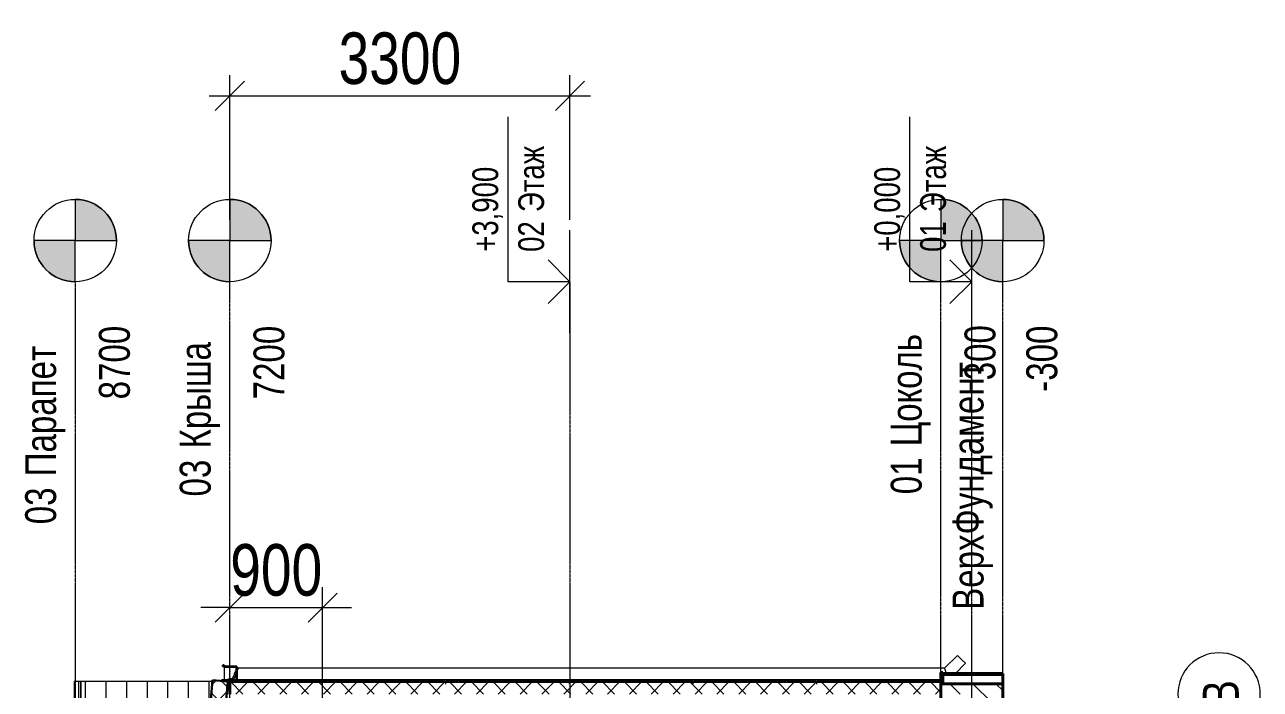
# Model space of a CAD drawing. Header units: millimetres. Extents: x 1117013 to 3394463, y -717780 to -102922.
# Drawn here: x 1318746 to 1330737, y -542498 to -536049 of the extents above; entities that cross this region are included whole.
import ezdxf

# ---------------------------------------------------------------- set-up
doc = ezdxf.new("R2010")
doc.units = ezdxf.units.MM
doc.linetypes.add('ADSK_Линия сетки', pattern=[21, 12, -3, 3, -3])
for name, color, linetype, lineweight in [('A-ANNO-DIMS', 211, 'Continuous', 9), ('A-ANNO-NOTE', 131, 'Continuous', 20), ('A-FLOR-LEVL', 51, 'Continuous', 9), ('A-GLAZ-CURT', 52, 'Continuous', 18), ('A-ROOF-MCUT', 132, 'Continuous', 30), ('A-ROOF-PATT', 132, 'Continuous', 18), ('A-WALL', 113, 'Continuous', 18), ('A-WALL-PATT', 111, 'Continuous', 40), ('M-EQPM', 50, 'Continuous', 18), ('S-GRID-IDEN', 1, 'Continuous', 20)]:
    doc.layers.add(name, color=color, linetype=linetype, lineweight=lineweight)
doc.styles.add('Century Gothic', font='GOTHIC.TTF', dxfattribs={"width": 0.8, "height": 250})
doc.styles.add('Century Gothic_1', font='GOTHIC.TTF', dxfattribs={"width": 0.8, "height": 500})
doc.styles.add('Century Gothic_2', font='GOTHIC.TTF', dxfattribs={"width": 0.8, "height": 350})
doc.dimstyles.new('SK_Основной_2_5', dxfattribs={"dimscale": 304.8, "dimtxt": 522.084135, "dimasz": 0.927822, "dimexe": 0.656168, "dimexo": 1.968504, "dimgap": 0.328084, "dimtad": 1, "dimdec": 3, "dimrnd": 0.001, "dimdsep": 46, "dimtxsty": 'Century Gothic_1', "dimblk1": 'OBLIQUE', "dimblk2": 'OBLIQUE', "dimsah": 1, "dimcen": 0.09, "dimdle": 0.656168, "dimazin": 2, "dimtfac": 1, "dimtdec": 4, "dimtix": 1, "dimtmove": 0, "dimatfit": 3, "dimfxl": 1, "dimtvp": 1, "dimtolj": 1, "dimtzin": 0, "dimlwd": 20, "dimlwe": 20, "dimarcsym": 2})
pattern_1 = [(135, (1327936.61, -553434.85), (-106.066, -106.066), []), (225, (1327936.61, -553434.85), (106.066, -106.066), [])]

# ---------------------------------------------------------------- blocks, each defined once
blk = doc.blocks.new('Водосток _крыша_ - Ø110 _металл__Бак-795578-В_Разрез_Верт_1')
at = {"layer": 'M-EQPM'}
for p, q in [((12435, 7250), (12450, 7200)), ((12435, 7250), (12565, 7250)), ((12450, 7200), (12450, 7173)), ((12450, 7200), (12455, 7200)), ((12457, 7200), (12469, 7200)), ((12473, 7200), (12469, 7200)), ((12472, 7200), (12492, 7200)), ((12495, 7200), (12493, 7200)), ((12494, 7200), (12505, 7200)), ((12505, 7200), (12516, 7200)), ((12517, 7200), (12515, 7200)), ((12518, 7200), (12538, 7200)), ((12541, 7200), (12537, 7200)), ((12541, 7200), (12553, 7200)), ((12555, 7200), (12553, 7200)), ((12555, 7200), (12560, 7200)), ((12560, 7200), (12564, 7214)), ((12560, 7134), (12560, 7200)), ((12567, 7224), (12575, 7250)), ((12568, 7250), (12575, 7250)), ((12450, 7173), (12440, 7163)), ((12440, 7163), (12440, 7133)), ((12440, 7130), (12440, 300)), ((12550, 7117), (12560, 7127)), ((12550, 264), (12550, 7117)), ((12560, 7127), (12560, 7131)), ((12675, 139), (12550, 264)), ((12500, 159), (12598, 61)), ((12674, 138), (12636, 100)), ((12636, 100), (12598, 61))]:
    blk.add_line(p, q, dxfattribs=at)
for points, knots in [([(12440, 7163), (12440, 7163), (12441, 7162), (12447, 7160), (12454, 7157), (12461, 7154), (12469, 7151), (12481, 7146), (12490, 7142), (12495, 7140)], [0.5, 0.5, 0.5, 0.5, 0.5833333, 0.6666667, 0.75, 0.7916667, 0.8333333, 0.9166667, 1, 1, 1, 1]), ([(12450, 7173), (12450, 7173), (12451, 7172), (12457, 7170), (12464, 7167), (12471, 7164), (12479, 7161), (12491, 7156), (12500, 7152), (12505, 7150)], [0.5, 0.5, 0.5, 0.5, 0.5833333, 0.6666667, 0.75, 0.7916667, 0.8333333, 0.9166667, 1, 1, 1, 1]), ([(12495, 7140), (12500, 7138), (12505, 7136), (12510, 7134), (12511, 7134)], [0, 0, 0, 0, 0.08333333, 0.09162442, 0.09162442, 0.09162442, 0.09162442]), ([(12505, 7150), (12510, 7148), (12519, 7144), (12531, 7139), (12539, 7136), (12542, 7135), (12544, 7134)], [0, 0, 0, 0, 0.0833333, 0.1666667, 0.2083333, 0.25, 0.25, 0.25, 0.25]), ([(12518, 7130), (12520, 7130), (12523, 7128), (12529, 7126), (12536, 7123), (12543, 7120), (12549, 7118), (12550, 7117), (12550, 7117)], [0.1397784, 0.1397784, 0.1397784, 0.1397784, 0.1666667, 0.2083333, 0.25, 0.3333333, 0.4166667, 0.5, 0.5, 0.5, 0.5]), ([(12500, 244), (12503, 245), (12511, 248), (12521, 252), (12529, 255), (12536, 258), (12543, 261), (12549, 264), (12550, 264), (12550, 264)], [0.0292705, 0.0292705, 0.0292705, 0.0292705, 0.0833333, 0.1666667, 0.2083333, 0.25, 0.3333333, 0.4166667, 0.5, 0.5, 0.5, 0.5])]:
    blk.add_open_spline(points, degree=3, knots=knots, dxfattribs=at)
blk.add_open_spline([(12553, 7130), (12555, 7129), (12559, 7128), (12560, 7127), (12560, 7127)], degree=3, dxfattribs=at)
blk = doc.blocks.new('Системная панель - SK_СэндвичПС_150-779996-В_Разрез_Верт_1')
at = {"layer": 'A-GLAZ-CURT', "lineweight": 9}
h = blk.add_hatch(dxfattribs=at)
h.set_pattern_fill('FP_1', color=256, style=0, pattern_type=2)
h.set_pattern_definition([(45, (1409.13, 0), (-106.066, 106.066), []), (135, (1409.13, 0), (-106.066, -106.066), [])])
h.paths.add_polyline_path([(12420, 7220), (12433, 7369), (13, 8456), (0, 8307), (12309, 7230)], flags=0)
at = {"layer": 'A-GLAZ-CURT', "lineweight": 30}
for p, q in [((13, 8456), (0, 8307)), ((12433, 7369), (13, 8456)), ((0, 8307), (12420, 7220)), ((12420, 7220), (12433, 7369))]:
    blk.add_line(p, q, dxfattribs=at)
blk = doc.blocks.new('Уровень - Стрелка вверх_Отметка с именем уровня_2_5-3055-В_Разрез_Верт_1')
at = {"layer": 'A-ANNO-NOTE'}
for p, q in [((-4000, 600), (-5600, 600)), ((-4000, 0), (-4000, 600)), ((-4000, 0), (-4212, 212)), ((-4000, 0), (-3788, 212)), ((-3500, 0), (-4500, 0))]:
    blk.add_line(p, q, dxfattribs=at)
blk = doc.blocks.new('Уровень - КР-535808-В_Разрез_Верт_1')
at = {"layer": 'A-FLOR-LEVL'}
h = blk.add_hatch(color=256, dxfattribs=at)
edge = h.paths.add_edge_path(flags=0)
edge.add_arc((16700, 8700), 400, 90, 180, ccw=False)
edge.add_line((16700, 9100), (16700, 8700))
edge.add_line((16700, 8700), (16300, 8700))
h = blk.add_hatch(color=256, dxfattribs=at)
edge = h.paths.add_edge_path(flags=0)
edge.add_line((16700, 8300), (16700, 8700))
edge.add_line((16700, 8700), (17100, 8700))
edge.add_arc((16700, 8700), 400, 270, 360, ccw=False)
at = {"layer": 'A-FLOR-LEVL', "lineweight": 20}
for p, q in [((16700, 8700), (16700, 9100)), ((16300, 8700), (16700, 8700)), ((17100, 8700), (16700, 8700)), ((16700, 8700), (16700, 8300))]:
    blk.add_line(p, q, dxfattribs=at)
blk.add_circle((16700, 8700), 400, dxfattribs=at)
for start, end in [(90, 180), (270, 360)]:
    blk.add_arc((16700, 8700), 400, start, end, dxfattribs=at)
blk = doc.blocks.new('Ось сетки - Круг_Ø8 мм-6577-В_Разрез_Верт_1')
at = {"layer": 'S-GRID-IDEN'}
for start, end in [(360, 180), (180, 360)]:
    blk.add_arc((0, -2400), 400, start, end, dxfattribs=at)
blk = doc.blocks.new('_Oblique')
at = {"color": 0, "linetype": 'ByBlock', "lineweight": -2}
blk.add_line((-0.5, -0.5), (0.5, 0.5), dxfattribs=at)
blk = doc.blocks.new('*D150')
at = {"layer": 'A-ANNO-DIMS', "color": 0, "lineweight": 20, "transparency": 16777216}
for p, q in [((1320737, -537944), (1320737, -536540)), ((1324037, -537944), (1324037, -536540)), ((1320537, -536740), (1324237, -536740))]:
    blk.add_line(p, q, dxfattribs=at)
at = {"layer": 'Defpoints', "color": 0, "transparency": 16777216}
for p in [(1324037, -536740), (1320737, -538544), (1324037, -538544)]:
    blk.add_point(p, dxfattribs=at)
at = {"layer": 'A-ANNO-DIMS', "color": 0, "lineweight": 20, "transparency": 16777216, "xscale": 282.8, "yscale": 282.8, "zscale": 282.8, "rotation": 180}
blk.add_blockref('_Oblique', (1320737, -536740), dxfattribs=at)
at = {"layer": 'A-ANNO-DIMS', "color": 0, "lineweight": 20, "transparency": 16777216, "xscale": 282.8, "yscale": 282.8, "zscale": 282.8}
blk.add_blockref('_Oblique', (1324037, -536740), dxfattribs=at)
at = {"layer": 'A-ANNO-DIMS', "color": 0, "lineweight": 20, "transparency": 16777216, "insert": (1322387, -536378), "char_height": 500, "width": 735.89, "attachment_point": 5, "style": 'Century Gothic_1'}
blk.add_mtext('\\A1;3300', dxfattribs=at)
blk = doc.blocks.new('*D151')
at = {"layer": 'A-ANNO-DIMS', "color": 0, "lineweight": 20, "transparency": 16777216}
for p, q in [((1321637, -554194), (1321637, -541506)), ((1320737, -541706), (1320454, -541706)), ((1320737, -541706), (1321637, -541706)), ((1321637, -541706), (1321919, -541706)), ((1320737, -542206), (1320737, -541906))]:
    blk.add_line(p, q, dxfattribs=at)
at = {"layer": 'Defpoints', "color": 0, "transparency": 16777216}
for p in [(1320737, -541606), (1321637, -541706), (1321637, -554794)]:
    blk.add_point(p, dxfattribs=at)
at = {"layer": 'A-ANNO-DIMS', "color": 0, "lineweight": 20, "transparency": 16777216, "xscale": 282.8, "yscale": 282.8, "zscale": 282.8}
blk.add_blockref('_Oblique', (1320737, -541706), dxfattribs=at)
at = {"layer": 'A-ANNO-DIMS', "color": 0, "lineweight": 20, "transparency": 16777216, "xscale": 282.8, "yscale": 282.8, "zscale": 282.8, "rotation": 180}
blk.add_blockref('_Oblique', (1321637, -541706), dxfattribs=at)
at = {"layer": 'A-ANNO-DIMS', "color": 0, "lineweight": 20, "transparency": 16777216, "insert": (1321187, -541343), "char_height": 500, "width": 551.92, "attachment_point": 5, "style": 'Century Gothic_1'}
blk.add_mtext('\\A1;900', dxfattribs=at)

msp = doc.modelspace()

# ---------------------------------------------------------------- hatches: boundary and pattern name
at = {"layer": 'A-ROOF-PATT', "lineweight": 9}
h = msp.add_hatch(dxfattribs=at)
h.set_pattern_fill('FP_1', color=256, angle=90, style=0, pattern_type=2)
h.set_pattern_definition(pattern_1)
h.paths.add_polyline_path([(1320806.2266, -542412.1974), (1320806.2266, -542276.6788), (1320681.6266, -542276.6788), (1320681.6266, -542263.9788), (1320668.9266, -542263.9788), (1320668.9266, -542276.6788), (1320672.1016, -542276.6788), (1320672.1016, -542267.1538), (1320678.4516, -542267.1538), (1320678.4516, -542279.8538), (1320803.0516, -542279.8538), (1320803.0516, -542410.8038), (1320656.2266, -542410.8038), (1320656.2266, -542413.9788), (1320806.2266, -542413.9788)], flags=0)
at = {"layer": 'A-WALL-PATT', "lineweight": 9}
h = msp.add_hatch(dxfattribs=at)
h.set_pattern_fill('FP_8', color=256, angle=90, style=0, pattern_type=2)
h.set_pattern_definition([(90, (1320736.6, -542423.98), (-200, 1e-14), [])])
h.paths.add_polyline_path([(1320526.3907, -548613.9788), (1320327.1518, -548596.5476), (1320536.6086, -546202.4452), (1320536.6086, -545333.5788), (1320462.0516, -545333.5788), (1319629.9994, -554843.9788), (1319786.6086, -554843.9788), (1319786.6086, -554683.9788), (1319794.5705, -554683.9788), (1320311.6285, -548773.9788), (1320286.6086, -548773.9788), (1320286.6086, -548613.9788), (1320518.4211, -548613.9788)], flags=0)
h.paths.add_polyline_path([(1320536.6086, -548613.9788), (1320536.6086, -548497.1878), (1320526.3907, -548613.9788)], flags=0)
h.paths.add_polyline_path([(1320536.6086, -554567.494), (1320536.6086, -548773.9788), (1320319.5981, -548774.676), (1320510.8675, -548791.4099), (1319995.3345, -554683.9788), (1320536.6086, -554683.9788)], flags=0)
h.paths.add_polyline_path([(1320536.6086, -542423.9788), (1319289.9431, -542423.9788), (1319289.9431, -554843.9788), (1319629.9994, -554843.9788), (1319480.5702, -554830.9054), (1320536.6086, -542760.3312)], flags=0)
h = msp.add_hatch(dxfattribs=at)
h.set_pattern_fill('FP_6', color=256, angle=90, style=0, pattern_type=2)
h.set_pattern_definition([(90, (1327636.6, -554903.98), (-200, 1e-14), [])])
h.paths.add_polyline_path([(1327636.6086, -542433.634), (1327636.6086, -542423.9788), (1327626.6086, -542423.9788), (1327626.6086, -542433.9788), (1327636.6086, -542433.9788)], flags=0)
h.paths.add_polyline_path([(1327636.6086, -554683.9788), (1327636.6086, -548773.9788), (1324536.6086, -548773.9788), (1324536.6086, -554683.9788), (1327580.138, -554683.9788)], flags=0)
h.paths.add_polyline_path([(1327636.6086, -548613.9788), (1327636.6086, -548123.9788), (1325236.6086, -548123.9788), (1325236.6086, -548613.9788), (1325437.785, -548613.9788)], flags=0)
h.paths.add_polyline_path([(1327636.6086, -545333.9788), (1325236.6086, -545333.9788), (1325236.6086, -545763.9788), (1327636.6086, -545763.9788)], flags=0)
h.paths.add_polyline_path([(1326436.6086, -542433.9788), (1326436.6086, -542423.9788), (1326426.6086, -542423.9788), (1326426.6086, -542433.9788)], flags=0)
h.paths.add_polyline_path([(1325236.6086, -542433.9788), (1325236.6086, -542423.9788), (1325226.6086, -542423.9788), (1325226.6086, -542433.9788)], flags=0)
h.paths.add_polyline_path([(1325156.6086, -548613.9788), (1325156.6086, -545333.9788), (1324536.6086, -545333.9788), (1324536.6086, -548613.9788), (1325089.0086, -548613.9788)], flags=0)
h.paths.add_polyline_path([(1324336.6086, -545333.9788), (1324336.6086, -545193.9788), (1324306.6086, -545193.9788), (1324306.6086, -548613.9788), (1324336.6086, -548613.9788), (1324336.6086, -545727.2783)], flags=0)
h.paths.add_polyline_path([(1324336.6086, -554593.9788), (1324336.6086, -548773.9788), (1324306.6086, -548773.9788), (1324306.6086, -554683.9788), (1324336.6086, -554683.9788)], flags=0)
h.paths.add_polyline_path([(1324336.6086, -543762.7859), (1324336.6086, -542703.9788), (1324306.6086, -542703.9788), (1324306.6086, -543993.9788), (1324336.6086, -543993.9788), (1324336.6086, -543921.4788)], flags=0)
h.paths.add_polyline_path([(1324036.6086, -542433.6444), (1324036.6086, -542423.9788), (1324026.6086, -542423.9788), (1324026.6086, -542433.9788), (1324036.6086, -542433.9788)], flags=0)
h.paths.add_polyline_path([(1324036.6086, -545727.2783), (1324036.6086, -545333.5788), (1321636.6086, -545333.5788), (1321636.6086, -545763.9788), (1324036.6086, -545763.9788)], flags=0)
h.paths.add_polyline_path([(1324036.6086, -548123.9788), (1321636.6086, -548123.9788), (1321636.6086, -548613.9788), (1324036.6086, -548613.9788)], flags=0)
h.paths.add_polyline_path([(1324036.6086, -548773.9788), (1320536.6086, -548774.676), (1320536.6086, -554683.9788), (1324036.6086, -554683.9788), (1324036.6086, -550638.5092)], flags=0)
h.paths.add_polyline_path([(1322836.6086, -542423.9788), (1322826.6086, -542423.9788), (1322826.6086, -542433.9788), (1322836.6086, -542433.0544)], flags=0)
h.paths.add_polyline_path([(1321636.6086, -542423.9788), (1321626.6086, -542423.9788), (1321626.6086, -542433.9788), (1321636.6086, -542433.9788)], flags=0)
h.paths.add_polyline_path([(1321556.6086, -545729.9788), (1321556.6086, -545333.5788), (1320813.3885, -545333.5788), (1320536.6086, -548497.1878), (1320536.6086, -548613.9788), (1321556.6086, -548613.2815), (1321556.6086, -546709.5245)], flags=0)
h.paths.add_polyline_path([(1320736.6086, -542543.9788), (1320736.6086, -542423.9788), (1320716.6086, -542423.9788), (1320706.1099, -542543.9788), (1320716.6086, -542543.9788)], flags=0)
h.paths.add_polyline_path([(1320612.6245, -545333.5788), (1320536.6086, -545333.5788), (1320536.6086, -546202.4452), (1320589.928, -545593.0017)], flags=0)
h.paths.add_polyline_path([(1320566.0356, -542423.9788), (1320536.6086, -542423.9788), (1320537.5805, -542749.2218)], flags=0)
h = msp.add_hatch(dxfattribs=at)
h.set_pattern_fill('FP_1', color=256, angle=90, style=0, pattern_type=2)
h.set_pattern_definition(pattern_1)
h.paths.add_polyline_path([(1327636.6086, -542433.9788), (1327626.6086, -542433.9788), (1327626.6086, -542423.9788), (1326436.6086, -542423.9788), (1326436.6086, -542433.9788), (1326426.6086, -542433.9788), (1326426.6086, -542423.9788), (1325236.6086, -542423.9788), (1325236.6086, -542433.9788), (1325226.6086, -542433.9788), (1325226.6086, -542423.9788), (1324036.6086, -542423.9788), (1324036.6086, -542433.9788), (1324026.6086, -542433.9788), (1324026.6086, -542423.9788), (1322836.6086, -542423.9788), (1322836.6086, -542433.9788), (1322826.6086, -542433.9788), (1322826.6086, -542423.9788), (1321636.6086, -542423.9788), (1321636.6086, -542433.9788), (1321626.6086, -542433.9788), (1321626.6086, -542423.9788), (1320736.6086, -542423.9788), (1320736.6086, -542543.9788), (1327636.6086, -542543.9788), (1327636.6086, -542534.9781)], flags=0)
h = msp.add_hatch(dxfattribs=at)
h.set_pattern_fill('FP_1', color=256, angle=90, style=0, pattern_type=2)
h.set_pattern_definition(pattern_1)
h.paths.add_polyline_path([(1327656.6086, -542333.9788), (1327636.6086, -542333.9788), (1327636.6086, -542433.9788), (1327656.6086, -542433.9788), (1327656.6086, -542412.1974)], flags=0)
h = msp.add_hatch(dxfattribs=at)
h.set_pattern_fill('FP_4', color=256, angle=90, style=0, pattern_type=2)
h.set_pattern_definition([(135, (1327936.61, -553434.85), (-308.6967, 84.1903), [396.875, -79.375, 3.353, -76.022])])
h.paths.add_polyline_path([(1328236.6086, -542443.9788), (1327636.6086, -542443.9788), (1327636.6086, -542643.9788), (1328236.6086, -542643.9788)], flags=0)
h = msp.add_hatch(dxfattribs=at)
h.set_pattern_fill('FP_7', color=256, angle=90, style=0, pattern_type=2)
h.set_pattern_definition([(135, (1327936.61, -553434.85), (-106.066, -106.066), [])])
h.paths.add_polyline_path([(1328236.6086, -542343.9788), (1327656.6086, -542343.9788), (1327656.6086, -542363.9788), (1328236.6086, -542363.9788)], flags=0)

# ---------------------------------------------------------------- linework, layer by layer
at = {"layer": 'A-FLOR-LEVL', "linetype": 'ADSK_Линия сетки'}
for p, q in [((1319236.6086, -538543.9788), (1319236.6086, -558843.9788)), ((1320736.6086, -558843.9788), (1320736.6086, -538543.9788)), ((1327636.6086, -558843.9788), (1327636.6086, -538543.9788)), ((1328236.6086, -558843.9788), (1328236.6086, -538543.9788))]:
    msp.add_line(p, q, dxfattribs=at)
at = {"layer": 'A-FLOR-LEVL', "linetype": 'ADSK_Линия сетки', "lineweight": 20}
for p, q in [((1324036.6086, -538543.9788), (1324036.6086, -558843.9788)), ((1327936.6086, -558843.9788), (1327936.6086, -538543.9788))]:
    msp.add_line(p, q, dxfattribs=at)
at = {"layer": 'A-ROOF-MCUT'}
for p, q in [((1320681.6266, -542263.9788), (1320668.9266, -542263.9788)), ((1320668.9266, -542263.9788), (1320668.9266, -542276.6788)), ((1320668.9266, -542276.6788), (1320672.1016, -542276.6788)), ((1320672.1016, -542276.6788), (1320672.1016, -542267.1538)), ((1320672.1016, -542267.1538), (1320678.4516, -542267.1538)), ((1320678.4516, -542267.1538), (1320678.4516, -542279.8538)), ((1320678.4516, -542279.8538), (1320803.0516, -542279.8538)), ((1320681.6266, -542276.6788), (1320681.6266, -542263.9788)), ((1320806.2266, -542276.6788), (1320681.6266, -542276.6788)), ((1320803.0516, -542279.8538), (1320803.0516, -542410.8038)), ((1320806.2266, -542413.9788), (1320806.2266, -542276.6788)), ((1320803.0516, -542410.8038), (1320656.2266, -542410.8038)), ((1320656.2266, -542410.8038), (1320656.2266, -542413.9788)), ((1320656.2266, -542413.9788), (1320806.2266, -542413.9788))]:
    msp.add_line(p, q, dxfattribs=at)
at = {"layer": 'A-WALL'}
for p, q in [((1320536.6086, -542423.9788), (1319227.5218, -542423.9788)), ((1319227.5218, -542423.9788), (1319227.5218, -554963.9788)), ((1319234.6086, -542423.9788), (1319234.6086, -554963.9788)), ((1319236.6086, -542419.9788), (1320566.3856, -542419.9788)), ((1319236.6086, -542419.9788), (1319236.6086, -542423.9788)), ((1319266.6095, -542423.9788), (1319266.6095, -554843.9788)), ((1319287.8159, -542423.9788), (1319287.8159, -554843.9788)), ((1319289.9431, -542423.9788), (1319289.9431, -554843.9788)), ((1320566.0356, -542423.9788), (1319289.9431, -542423.9788)), ((1320536.6086, -542760.3312), (1320536.6086, -542423.9788)), ((1320670.8884, -542419.9788), (1320736.6086, -542419.9788)), ((1320736.6086, -542423.9788), (1320716.6086, -542423.9788)), ((1320736.6086, -542419.9788), (1320736.6086, -542423.9788)), ((1321636.6086, -542423.9788), (1321626.6086, -542423.9788)), ((1322836.6086, -542423.9788), (1322826.6086, -542423.9788)), ((1324036.6086, -542423.9788), (1324026.6086, -542423.9788)), ((1325236.6086, -542423.9788), (1325226.6086, -542423.9788)), ((1326436.6086, -542423.9788), (1326426.6086, -542423.9788)), ((1327636.6086, -542423.9788), (1327626.6086, -542423.9788)), ((1328236.6086, -542363.9788), (1327656.6086, -542363.9788))]:
    msp.add_line(p, q, dxfattribs=at)
at = {"layer": 'A-WALL', "lineweight": 40}
for p, q in [((1321626.6086, -542423.9788), (1320736.6086, -542423.9788)), ((1320736.6086, -542423.9788), (1320736.6086, -542543.9788)), ((1321626.6086, -542433.9788), (1321626.6086, -542423.9788)), ((1321636.6086, -542433.9788), (1321626.6086, -542433.9788)), ((1322826.6086, -542423.9788), (1321636.6086, -542423.9788)), ((1321636.6086, -542423.9788), (1321636.6086, -542433.9788)), ((1322826.6086, -542433.9788), (1322826.6086, -542423.9788)), ((1322836.6086, -542433.9788), (1322826.6086, -542433.9788)), ((1324026.6086, -542423.9788), (1322836.6086, -542423.9788)), ((1322836.6086, -542423.9788), (1322836.6086, -542433.9788)), ((1324026.6086, -542433.9788), (1324026.6086, -542423.9788)), ((1324036.6086, -542433.9788), (1324026.6086, -542433.9788)), ((1325226.6086, -542423.9788), (1324036.6086, -542423.9788)), ((1324036.6086, -542423.9788), (1324036.6086, -542433.9788)), ((1325226.6086, -542433.9788), (1325226.6086, -542423.9788)), ((1325236.6086, -542433.9788), (1325226.6086, -542433.9788)), ((1326426.6086, -542423.9788), (1325236.6086, -542423.9788)), ((1325236.6086, -542423.9788), (1325236.6086, -542433.9788)), ((1326426.6086, -542433.9788), (1326426.6086, -542423.9788)), ((1326436.6086, -542433.9788), (1326426.6086, -542433.9788)), ((1327626.6086, -542423.9788), (1326436.6086, -542423.9788)), ((1326436.6086, -542423.9788), (1326436.6086, -542433.9788)), ((1327626.6086, -542433.9788), (1327626.6086, -542423.9788)), ((1327626.6086, -542433.9788), (1327656.6086, -542433.9788)), ((1327636.6086, -542333.9788), (1327636.6086, -542643.9788)), ((1327656.6086, -542333.9788), (1327636.6086, -542333.9788)), ((1328236.6086, -542443.9788), (1327636.6086, -542443.9788)), ((1327656.6086, -542433.9788), (1327656.6086, -542333.9788)), ((1328236.6086, -542343.9788), (1327656.6086, -542343.9788)), ((1328236.6086, -542643.9788), (1328236.6086, -542343.9788))]:
    msp.add_line(p, q, dxfattribs=at)

# ---------------------------------------------------------------- block references
at = {"layer": 'A-FLOR-LEVL', "lineweight": 20, "extrusion": (0, 0, -1), "rotation": 270}
for p in [(-1324036.6086, -542543.9788), (-1327936.6086, -542543.9788)]:
    msp.add_blockref('Уровень - Стрелка вверх_Отметка с именем уровня_2_5-3055-В_Разрез_Верт_1', p, dxfattribs=at)
at = {"layer": 'A-FLOR-LEVL', "lineweight": 20, "rotation": 90}
for p in [(1327936.6086, -554843.9788), (1329436.6086, -554843.9788), (1336336.6086, -554843.9788), (1336936.6086, -554843.9788)]:
    msp.add_blockref('Уровень - КР-535808-В_Разрез_Верт_1', p, dxfattribs=at)
at = {"layer": 'A-GLAZ-CURT', "rotation": 90}
msp.add_blockref('Системная панель - SK_СэндвичПС_150-779996-В_Разрез_Верт_1', (1327936.6086, -554843.9788), dxfattribs=at)
at = {"layer": 'M-EQPM', "rotation": 90}
msp.add_blockref('Водосток _крыша_ - Ø110 _металл__Бак-795578-В_Разрез_Верт_1', (1327936.6086, -554843.9788), dxfattribs=at)
at = {"layer": 'S-GRID-IDEN', "rotation": 90}
msp.add_blockref('Ось сетки - Круг_Ø8 мм-6577-В_Разрез_Верт_1', (1327936.6086, -542543.9788), dxfattribs=at)

# ---------------------------------------------------------------- texts
at = {"layer": 'A-FLOR-LEVL', "attachment_point": 1, "rotation": 90}
for s, insert, char_height, width, style in [('Этаж', (1323535.951, -537867.4925), 250, 897.89, 'Century Gothic'), ('Этаж', (1327435.951, -537867.4925), 250, 897.89, 'Century Gothic'), ('+3,900', (1323090.6385, -538252.9966), 250, 1038.987, 'Century Gothic'), ('+0,000', (1326990.6385, -538252.9966), 250, 1038.987, 'Century Gothic'), ('02 ', (1323535.951, -538253.7842), 250, 468.1855, 'Century Gothic'), ('01 ', (1327435.951, -538253.7842), 250, 468.1855, 'Century Gothic'), ('8700', (1319466.4302, -539684.6972), 300, 897.89, 'Century Gothic_1'), ('7200', (1320966.4302, -539684.6972), 300, 897.89, 'Century Gothic_1'), ('Цоколь', (1327150.7119, -540139.8306), 300, 1449.451, 'Century Gothic_1'), ('300', (1327866.4302, -539499.8972), 300, 673.4175, 'Century Gothic_1'), ('-300', (1328466.4302, -539611.0972), 300, 808.101, 'Century Gothic_1'), ('Парапет', (1318750.7119, -540431.0306), 300, 1802.1935, 'Century Gothic_1'), ('Крыша', (1320250.7119, -540161.4306), 300, 1475.105, 'Century Gothic_1'), ('ВерхФундамент', (1327750.7119, -541727.0972), 300, 3373.501, 'Century Gothic_1'), ('03 ', (1320250.7119, -540627.0972), 300, 564.388, 'Century Gothic_1'), ('01 ', (1327150.7119, -540605.4972), 300, 564.388, 'Century Gothic_1'), ('03 ', (1318750.7119, -540896.6972), 300, 564.388, 'Century Gothic_1')]:
    msp.add_mtext(s, dxfattribs=dict(at, insert=insert, char_height=char_height, width=width, style=style))
at = {"layer": 'S-GRID-IDEN', "lineweight": 9, "insert": (1330178.5388, -542660.0502), "char_height": 350, "width": 275.7805, "attachment_point": 1, "rotation": 90, "style": 'Century Gothic_2'}
msp.add_mtext('\\fCentury Gothic|b0|i0|c204|p34|;\\W.8;В', dxfattribs=at)

# ---------------------------------------------------------------- dimensions: what is measured, and where the dimension line sits
at = {"layer": 'A-ANNO-DIMS', "lineweight": 20}
for base, p1, p2, override, picture, middle in [((1324036.6086, -536740.1313), (1320736.6086, -538543.9788), (1324036.6086, -538543.9788), {"dimpost": '<>', "dimfxl": 3300}, '*D150', (1322386.6086, -536377.5548)), ((1321636.6086, -541705.772), (1320736.6086, -541605.7871), (1321636.6086, -554793.9788), {"dimpost": '<>', "dimfxl": 13218.865288}, '*D151', (1321186.6086, -541343.1955))]:
    dim = msp.add_linear_dim(base=base, p1=p1, p2=p2, angle=180, dimstyle='SK_Основной_2_5', override=override, dxfattribs=at)
    dim.commit()
    dim.dimension.update_dxf_attribs({"geometry": picture, "text_midpoint": middle})

doc.saveas('drawing.dxf')
